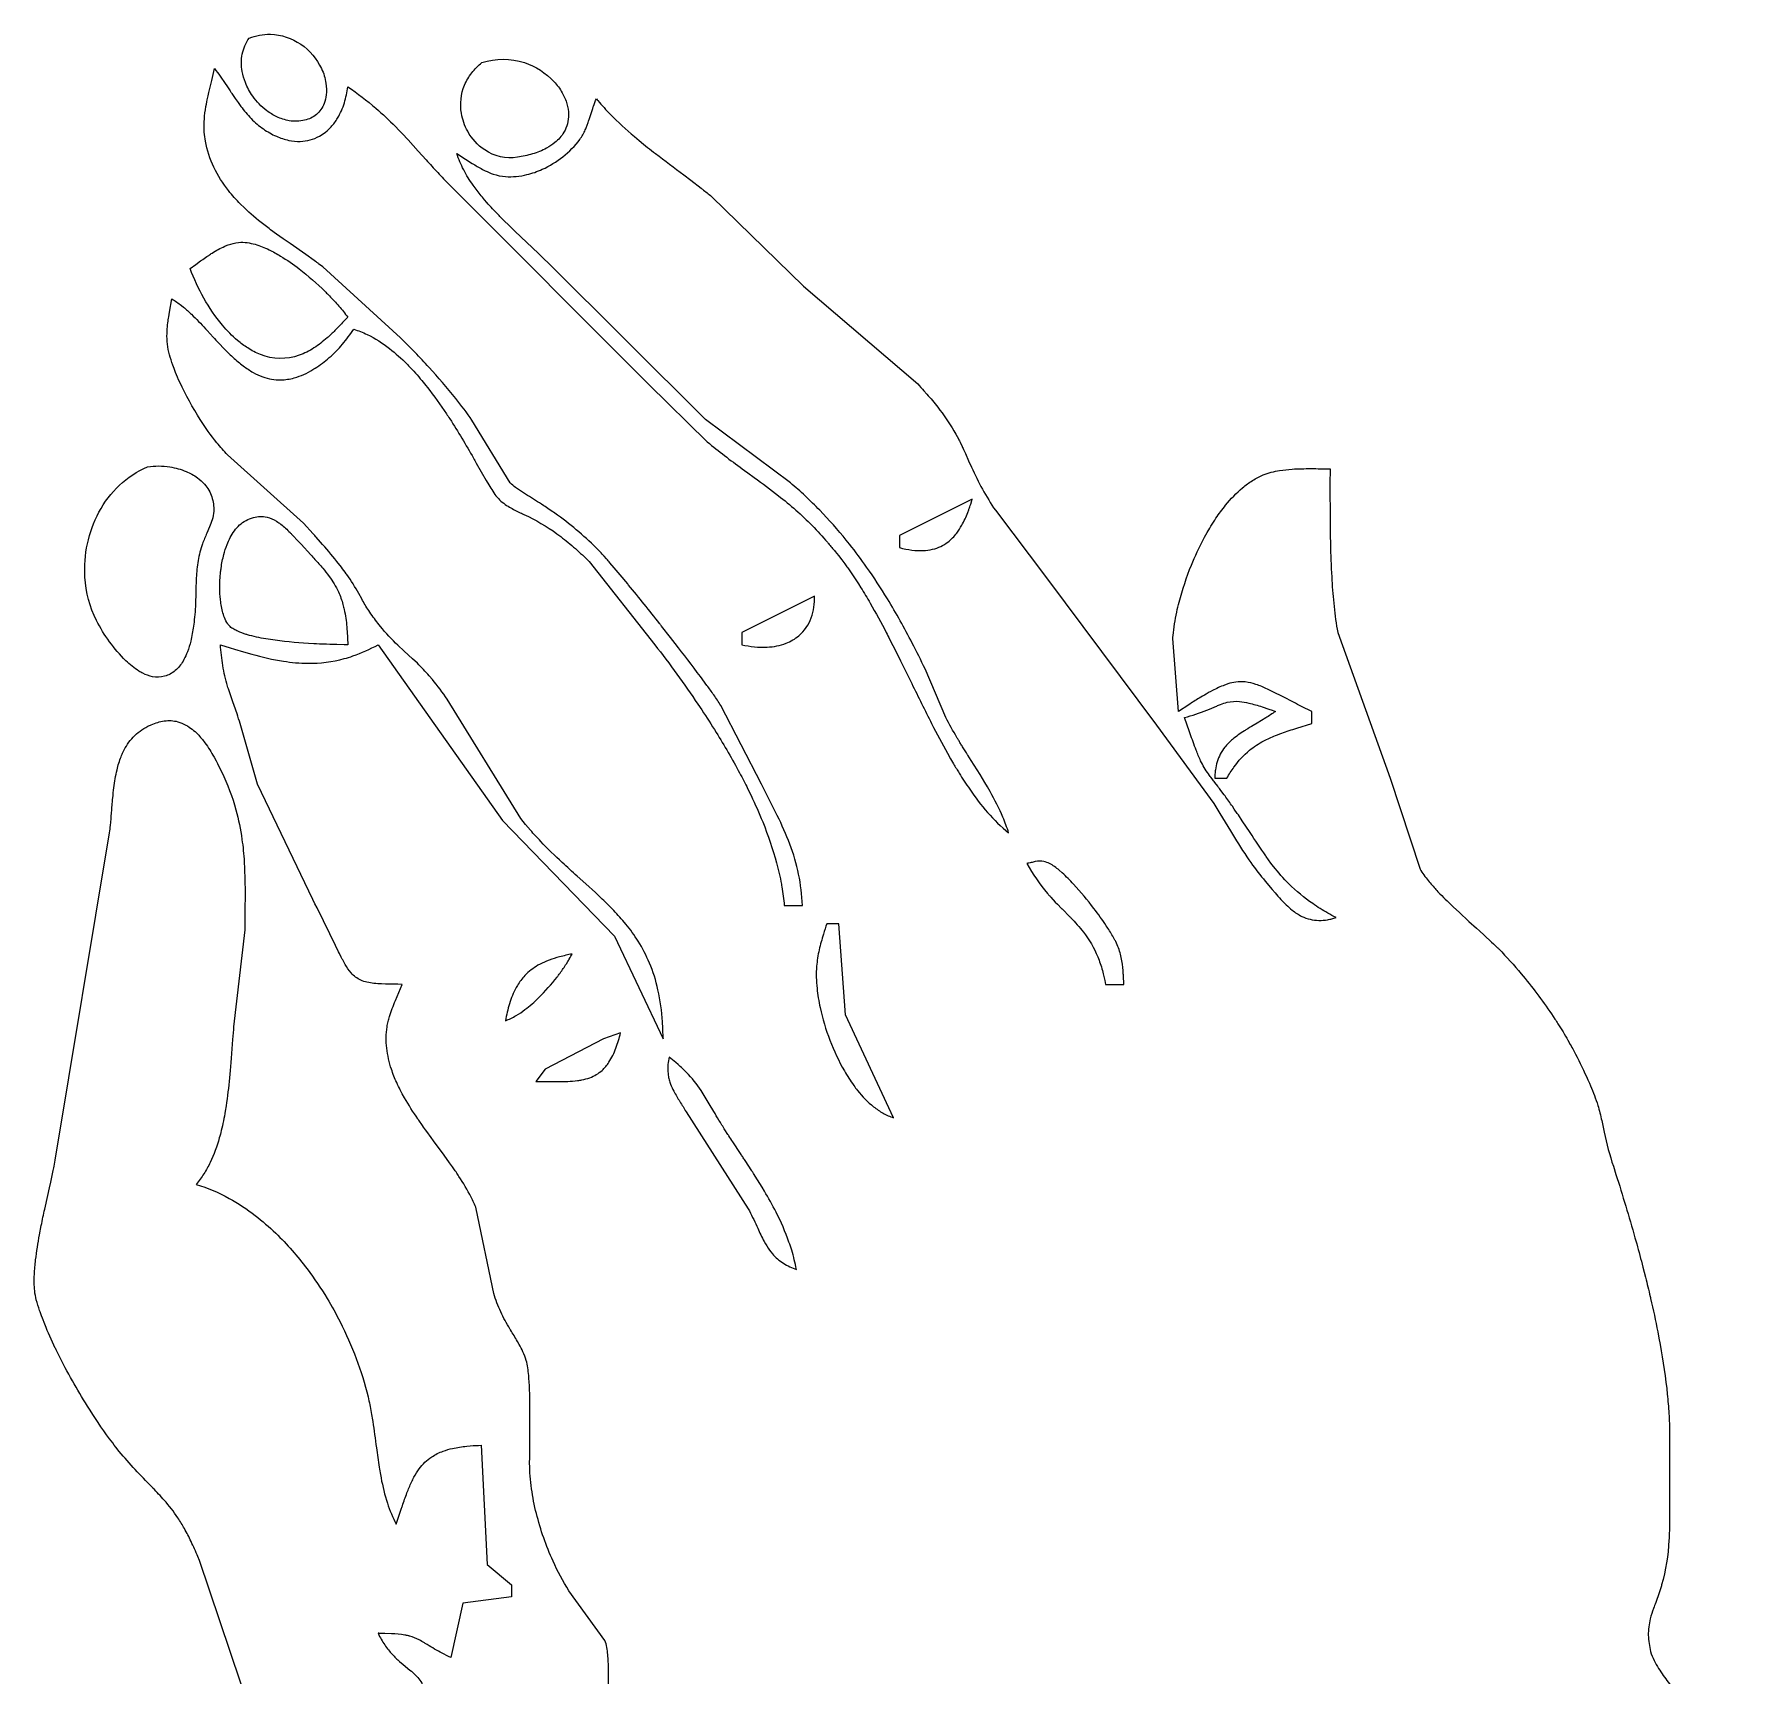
# Model space of a CAD drawing. Header units: millimetres. Extents: x 5 to 122, y 49 to 201.
# Drawn here: x 5.2 to 84.8, y 124.2 to 200.6 of the extents above; entities that cross this region are included whole.
import ezdxf

# ---------------------------------------------------------------- set-up
doc = ezdxf.new("R2010")
doc.units = ezdxf.units.MM
doc.layers.add('Default', color=94, linetype='Continuous')

msp = doc.modelspace()

# ---------------------------------------------------------------- linework, layer by layer
at = {"layer": 'Default'}
for p, q in [((18.534, 198.961), (18.534, 198.961)), ((15.83, 196.153), (15.83, 196.153)), ((27.658, 194.835), (27.658, 194.835)), ((24.497, 193.548), (33.771, 184.257)), ((36.689, 193.015), (40.973, 188.832)), ((14.676, 190.872), (14.676, 190.872)), ((22.217, 186.43), (18.601, 189.732)), ((36.407, 182.634), (29.069, 189.935)), ((40.973, 188.832), (46.284, 184.288)), ((33.771, 184.257), (36.491, 181.593)), ((27.322, 179.685), (25.538, 182.598)), ((40.358, 179.685), (36.407, 182.634)), ((17.698, 177.808), (14.162, 180.986)), ((13.516, 178.364), (13.516, 178.364)), ((48.824, 178.929), (45.438, 177.235)), ((49.9, 178.412), (52.287, 175.26)), ((45.438, 177.235), (45.438, 176.671)), ((45.438, 177.235), (45.438, 177.235)), ((30.996, 176.025), (34.05, 172.155)), ((52.287, 175.26), (57.393, 168.405)), ((41.487, 174.413), (38.1, 172.72)), ((14.28, 172.996), (14.28, 172.996)), ((21.167, 172.155), (26.961, 163.971)), ((38.1, 172.72), (38.1, 172.155)), ((38.1, 172.72), (38.1, 172.72)), ((58.42, 169.051), (58.163, 172.438)), ((65.834, 172.72), (68.281, 165.947)), ((47.6, 168.769), (46.629, 171.027)), ((27.805, 164.061), (24.384, 169.615)), ((39.017, 165.664), (37.121, 169.333)), ((64.629, 168.487), (64.629, 169.051)), ((15.548, 165.664), (14.749, 168.487)), ((57.393, 168.405), (60.068, 164.77)), ((18.124, 160.302), (15.548, 165.664)), ((60.113, 165.947), (60.678, 165.947)), ((68.281, 165.947), (69.667, 161.716)), ((6.138, 148.167), (8.67, 163.407)), ((26.961, 163.971), (32.176, 158.598)), ((40.076, 160.02), (40.922, 160.02)), ((14.958, 158.891), (14.441, 154.375)), ((32.176, 158.598), (34.431, 153.811)), ((42.616, 159.173), (42.051, 159.173)), ((42.051, 159.173), (42.051, 159.173)), ((42.923, 154.94), (42.616, 159.173)), ((55.632, 158.044), (55.632, 158.044)), ((55.033, 156.351), (55.88, 156.351)), ((27.093, 154.658), (27.093, 154.658)), ((45.156, 150.142), (42.923, 154.94)), ((31.657, 153.817), (28.939, 152.4)), ((32.456, 154.093), (31.657, 153.817)), ((31.657, 153.817), (31.657, 153.817)), ((28.939, 152.4), (28.504, 151.835)), ((35.504, 150.424), (38.396, 145.909)), ((35.504, 150.424), (35.504, 150.424)), ((26.557, 141.958), (25.739, 145.909)), ((81.28, 135.467), (81.28, 131.798)), ((25.964, 134.902), (26.252, 129.351)), ((16.29, 119.38), (12.855, 129.54)), ((26.252, 129.351), (27.376, 128.411)), ((27.376, 128.411), (27.376, 127.847)), ((25.118, 127.564), (24.553, 125.024)), ((27.376, 127.847), (25.118, 127.564)), ((31.725, 125.823), (30.048, 128.129))]:
    msp.add_line(p, q, dxfattribs=at)
for points in [[(17.746, 196.559, -0.101646), (17.035, 196.536, -0.07279), (16.447, 196.723, -0.048443), (15.987, 197.004, -0.077994), (15.331, 197.683, -0.061471), (14.989, 198.311, -0.05228), (14.841, 198.829, -0.093771), (14.847, 199.636, -0.103763), (15.167, 200.378)], [(15.167, 200.378, -0.102174), (16.153, 200.561, -0.146537), (17.568, 200.096, -0.131147), (18.534, 198.961)], [(27.658, 194.835, -0.19144), (26.13, 195.176, -0.118533), (25.339, 196.044, -0.086329), (25.046, 196.881, -0.140273), (25.193, 198.192, -0.067979), (25.528, 198.767, -0.059187), (25.995, 199.24)], [(25.995, 199.24, -0.160203), (27.977, 199.24, -0.126006), (29.352, 198.36, -0.058684), (29.735, 197.841, -0.061004), (29.958, 197.318, -0.068355), (30.033, 196.826, -0.139131), (29.817, 195.997, -0.087591), (29.401, 195.519, -0.04472), (29.006, 195.256, -0.051521), (28.35, 194.99, -0.03544), (27.658, 194.835)], [(13.132, 195.58, -0.058266), (13.071, 196.439, -0.00209), (13.08, 196.6, -0.02607), (13.156, 197.199), (13.176, 197.31), (13.196, 197.414), (13.215, 197.512), (13.255, 197.694), (13.291, 197.853), (13.422, 198.409, 0.009684), (13.547, 198.967)], [(13.547, 198.967, -0.017538), (13.82, 198.604), (13.878, 198.523), (13.988, 198.364), (14.189, 198.064), (14.276, 197.932, 0.012096), (14.359, 197.809), (14.514, 197.578), (14.654, 197.379), (14.78, 197.206, 0.034722), (15.262, 196.636, 0.047991), (15.83, 196.153)], [(18.534, 198.961, -0.075418), (18.741, 198.28, -0.066053), (18.751, 197.736, -0.066659), (18.653, 197.336, -0.126375), (18.299, 196.831, -0.118957), (17.746, 196.559)], [(15.83, 196.153, 0.046301), (16.432, 195.812, 0.052524), (17.012, 195.623, 0.056179), (17.544, 195.575, 0.120306), (18.437, 195.818, 0.081023), (18.977, 196.246, 0.051031), (19.285, 196.659, 0.058542), (19.598, 197.364, 0.045763), (19.756, 198.12)], [(19.756, 198.12, -0.027765), (21.067, 197.115, -0.021894), (21.971, 196.269), (22.133, 196.103), (22.283, 195.945), (22.561, 195.647), (23.04, 195.117), (23.398, 194.719, 0.005197), (23.941, 194.127, 0.008907), (24.497, 193.548)], [(30.559, 195.67, 0.048745), (30.812, 196.114, 0.00692), (30.886, 196.291, 0.007779), (30.945, 196.448), (30.969, 196.517), (31.012, 196.647), (31.159, 197.105, -0.023662), (31.178, 197.162, -0.023654), (31.195, 197.212, -0.017095), (31.327, 197.555)], [(31.327, 197.555, 0.020538), (31.397, 197.471, 0.018479), (31.981, 196.829, 0.022743), (33.095, 195.801), (33.313, 195.618), (33.52, 195.45), (33.715, 195.294, 0.004194), (34.084, 195.005, 0.003553), (35.392, 194.018), (35.72, 193.771), (36.207, 193.397, -0.016034), (36.268, 193.349, -0.005973), (36.689, 193.015)], [(18.601, 189.732), (18.397, 189.884, 0.00658), (18.297, 189.957, 0.013436), (18.199, 190.028), (17.808, 190.305), (17.07, 190.818), (16.746, 191.044), (16.445, 191.259), (16.165, 191.465, -0.016337), (16.099, 191.514), (15.844, 191.709, -0.026775), (14.929, 192.493), (14.767, 192.652, -0.029789), (14.203, 193.287, -0.055626), (13.528, 194.369, -0.063896), (13.132, 195.58)], [(26.529, 194.053, 0.058716), (27.097, 193.94, 0.081092), (28.098, 194.027, 0.045339), (28.81, 194.275, 0.059679), (29.772, 194.862, 0.067775), (30.559, 195.67)], [(29.069, 189.935), (28.921, 190.082), (28.631, 190.361), (27.531, 191.398), (27.326, 191.595), (27.231, 191.687), (27.047, 191.869), (26.876, 192.041, -0.016435), (26.797, 192.122, -0.002869), (26.494, 192.441, -0.008489), (26.235, 192.727), (26.125, 192.855, -0.018364), (25.729, 193.348), (25.589, 193.54, -0.03248), (25.152, 194.247, -0.050736), (24.836, 195.015)], [(24.836, 195.015), (25.244, 194.749), (25.552, 194.551, 0.016286), (26.026, 194.273), (26.148, 194.211, 0.032476), (26.529, 194.053)], [(12.418, 189.653), (12.679, 189.843), (12.907, 190.01, -0.017093), (13.008, 190.083), (13.199, 190.216), (13.283, 190.273, -0.016892), (13.443, 190.377, -0.039663), (14.031, 190.694, -0.005584), (14.187, 190.756, -0.065109), (14.676, 190.872)], [(14.676, 190.872, -0.058027), (15.077, 190.863, -0.033535), (15.443, 190.786, -0.043842), (16.092, 190.533, -0.02244), (16.625, 190.242, -0.026161), (17.5, 189.638, -0.030414), (18.7, 188.589, -0.001955), (18.841, 188.448), (18.902, 188.386, -0.013789), (19.346, 187.905, -0.023764), (19.756, 187.395)], [(17.498, 185.626, -0.183077), (15.691, 185.659, -0.051136), (15.098, 185.962, -0.035344), (14.631, 186.307, -0.041457), (13.92, 187.029, -0.044224), (13.061, 188.279, -0.039995), (12.418, 189.653)], [(11.351, 186.267, -0.03414), (11.348, 186.765, -0.014539), (11.382, 187.137, -0.008655), (11.422, 187.415), (11.457, 187.622), (11.571, 188.242)], [(11.571, 188.242, -0.033663), (12.013, 187.942), (12.111, 187.863, -0.020224), (12.481, 187.531, -0.015723), (13.134, 186.854), (13.205, 186.777), (13.485, 186.472, 0.006861), (13.751, 186.185), (14.006, 185.918, 0.024827), (14.037, 185.887), (14.159, 185.764, 0.01975), (14.655, 185.312, 0.014103), (14.888, 185.128, 0.031063), (15.355, 184.824, 0.041677), (15.8, 184.621, 0.089961), (16.638, 184.478, 0.064294), (17.266, 184.57, 0.068762), (18.133, 184.954, 0.017577), (18.234, 185.017, 0.035294), (18.898, 185.516)], [(19.756, 187.395), (19.693, 187.33), (19.633, 187.267, -0.006904), (19.161, 186.779, -0.011941), (18.791, 186.429, -0.039265), (18.184, 185.964, -0.058355), (17.498, 185.626)], [(18.898, 185.516, 0.044626), (19.51, 186.136, 0.013869), (19.78, 186.48), (19.845, 186.567), (20.038, 186.831)], [(20.038, 186.831, -0.040481), (20.657, 186.592, -0.054082), (21.704, 185.934, -0.030583), (22.506, 185.217, -0.006042), (22.588, 185.133, -0.020797), (23.206, 184.444, -0.003086), (23.461, 184.13, -0.02054), (24.348, 182.9, -0.004028), (24.505, 182.663, -0.014452), (25.607, 180.838, -0.003035), (25.739, 180.606), (26.2, 179.795), (26.318, 179.594, 0.014735), (26.502, 179.296, 0.040187), (26.71, 179.013)], [(25.538, 182.598, 0.016372), (24.78, 183.616, 0.017639), (23.539, 185.061, 0.006847), (22.887, 185.754), (22.554, 186.094), (22.217, 186.43)], [(14.162, 180.986, -0.029256), (13.66, 181.553, -0.026544), (12.893, 182.63, -0.035384), (11.935, 184.369, -0.014541), (11.738, 184.827), (11.67, 185.001), (11.614, 185.155), (11.568, 185.29, -0.023158), (11.431, 185.772, -0.038276), (11.351, 186.267)], [(46.284, 184.288, -0.006178), (46.577, 183.968), (46.711, 183.815, -0.013889), (47.215, 183.209), (47.32, 183.072, -0.035197), (48.057, 181.959), (48.176, 181.74, -0.009581), (48.282, 181.531), (48.331, 181.432, -0.006004), (48.421, 181.239), (48.504, 181.057), (48.656, 180.715), (48.789, 180.416, 0.022281), (49.299, 179.389, 0.022669), (49.9, 178.412)], [(36.491, 181.593), (36.592, 181.51, 0.0142), (38.222, 180.261), (38.377, 180.147), (38.68, 179.928, -0.00917), (39.802, 179.09, -0.033474), (41.374, 177.696, -0.016454), (42.085, 176.922, -0.012214), (42.127, 176.872, -0.008414), (42.443, 176.493), (42.597, 176.301), (42.748, 176.107)], [(8.06, 173.284, -0.100211), (7.523, 175.291, -0.139747), (8.174, 178.322, -0.079838), (9.127, 179.574, -0.089494), (10.442, 180.436)], [(10.442, 180.436, -0.075577), (11.475, 180.428, -0.058543), (12.234, 180.215, -0.05568), (12.756, 179.923, -0.055047), (13.09, 179.619, -0.100883), (13.427, 179.034, -0.093993), (13.516, 178.364)], [(58.163, 172.438, -0.008212), (58.173, 172.578, -0.031723), (58.342, 173.668, -0.006489), (58.454, 174.138, -0.032695), (59.027, 175.858, -0.026385), (59.605, 177.095, -0.024528), (59.635, 177.152), (59.758, 177.373), (59.878, 177.578, -0.011936), (60.114, 177.955), (60.168, 178.036, -0.023415), (60.617, 178.644, -0.047489), (61.407, 179.458, -0.033505), (61.866, 179.794, -0.042965), (62.371, 180.055)], [(62.371, 180.055, -0.056219), (63.129, 180.259, -0.022839), (63.713, 180.325, -0.016709), (64.594, 180.348, -0.006222), (65.035, 180.344), (65.476, 180.34)], [(65.476, 180.34, 0.000942), (65.476, 178.431), (65.482, 177.715), (65.484, 177.559), (65.488, 177.255, 0.004562), (65.5, 176.686, 0.006821), (65.535, 175.691), (65.554, 175.318), (65.563, 175.155, 0.011803), (65.662, 173.933, 0.021191), (65.834, 172.72)], [(31.324, 176.66, 0.039916), (29.396, 178.27, 0.007123), (28.878, 178.624), (28.779, 178.689, 0.005576), (28.034, 179.162), (27.848, 179.282), (27.709, 179.373), (27.607, 179.445, -0.04276), (27.569, 179.472, -0.045011), (27.322, 179.685)], [(46.629, 171.027, 0.007728), (46.03, 172.231, 0.016952), (44.877, 174.285, 0.016825), (43.909, 175.764, 0.013666), (43.116, 176.827), (42.961, 177.021, 0.022202), (41.724, 178.416, 0.003279), (41.394, 178.746, 0.008358), (41.142, 178.988), (41.046, 179.078, 0.01368), (40.358, 179.685)], [(13.516, 178.364, -0.060448), (13.447, 177.965, -0.02532), (13.325, 177.634), (13.199, 177.352, 0.018775), (12.992, 176.852, 0.04221), (12.787, 176.067, 0.034926), (12.706, 175.26)], [(26.71, 179.013, 0.070649), (27.219, 178.595, 0.027935), (27.726, 178.326, 0.008129), (27.953, 178.217), (28.165, 178.115, -0.049794), (29.668, 177.187, -0.020146), (30.35, 176.627, -0.015264), (30.996, 176.025)], [(45.438, 176.671, 0.031113), (46.015, 176.56, 0.042451), (46.532, 176.536, 0.046537), (46.981, 176.596, 0.107765), (47.69, 176.932, 0.067114), (48.099, 177.349, 0.038157), (48.338, 177.715, 0.035693), (48.614, 178.309, 0.004214), (48.672, 178.462, 0.009427), (48.751, 178.694), (48.824, 178.929)], [(14.28, 172.996, -0.057786), (14.167, 173.124, -0.056321), (14.016, 173.414, -0.053201), (13.863, 174.003, -0.012373), (13.844, 174.135, -0.045297), (13.808, 175.165, -0.01899), (13.84, 175.553, -0.003138), (13.862, 175.722, -0.030727), (13.988, 176.351, -0.025298), (14.137, 176.811, -0.063314), (14.478, 177.453, -0.046805), (14.721, 177.727, -0.065642), (15.02, 177.938)], [(15.02, 177.938, -0.048458), (15.363, 178.074, -0.127446), (15.998, 178.086, -0.076742), (16.432, 177.902), (16.506, 177.855, -0.011947), (16.641, 177.759, -0.036781), (17.069, 177.373, -0.012562), (17.169, 177.27), (17.464, 176.953)], [(21.277, 173.005), (21.16, 173.152, -0.017157), (20.733, 173.741, -0.022669), (20.405, 174.287), (20.27, 174.531, 0.031242), (19.716, 175.416), (19.687, 175.456, 0.00465), (19.457, 175.765), (19.249, 176.03, 0.011619), (18.488, 176.932), (18.293, 177.153, 0.005942), (18.145, 177.318), (17.698, 177.808)], [(17.464, 176.953, 0.021368), (17.522, 176.89, 0.02083), (17.58, 176.828), (18.032, 176.341, -0.006912), (18.23, 176.126, -0.012209), (18.591, 175.713, -0.013491), (18.888, 175.336, -0.050483), (19.319, 174.615, -0.04148), (19.533, 174.023, -0.017991), (19.59, 173.794, -0.030606), (19.711, 172.979, -0.016406), (19.756, 172.155)], [(37.121, 169.333, 0.011054), (36.795, 169.819, 0.00691), (36.476, 170.263), (36.171, 170.676, 0.00505), (35.002, 172.207), (34.78, 172.492), (34.362, 173.024, 0.005246), (34.27, 173.14, 0.005468), (32.83, 174.928, 0.017645), (32.785, 174.983), (32.429, 175.411), (32.16, 175.729), (31.956, 175.967, 0.008022), (31.802, 176.144), (31.685, 176.275, 0.018251), (31.324, 176.66)], [(42.748, 176.107), (42.889, 175.921, -0.007874), (43.025, 175.735, -0.014239), (43.531, 174.986), (43.644, 174.807, -0.007747), (44.073, 174.092, -0.011027), (44.822, 172.719, -0.007066), (44.979, 172.414), (45.129, 172.119), (45.202, 171.975), (45.484, 171.409), (46.008, 170.344, 0.003973), (46.933, 168.483, 0.010582), (47.669, 167.105), (47.814, 166.85), (47.952, 166.612, 0.003882), (48.084, 166.391, 0.002825), (48.21, 166.185, 0.011812), (48.706, 165.426, 0.0292), (49.538, 164.35, 0.045927), (50.518, 163.407)], [(12.706, 175.26), (12.69, 174.64), (12.686, 174.504, -0.0162), (12.684, 174.438), (12.674, 174.177, -0.019907), (12.601, 173.2), (12.577, 173.015, -0.024051), (12.448, 172.327, -0.029567), (12.292, 171.82), (12.255, 171.727, -0.030701), (12.087, 171.389, -0.081361), (11.728, 170.952, -0.111057), (11.23, 170.685)], [(38.1, 172.155, 0.071264), (39.277, 172.042, 0.07986), (40.163, 172.226, 0.081364), (40.753, 172.573, 0.132103), (41.331, 173.409, 0.054743), (41.454, 173.904, 0.037763), (41.487, 174.413)], [(11.23, 170.685, -0.117981), (10.67, 170.667, -0.069094), (10.219, 170.826, -0.028759), (10.037, 170.927, -0.053861), (9.427, 171.409, -0.044262), (8.67, 172.293, -0.039874), (8.06, 173.284)], [(19.756, 172.155), (19.581, 172.156), (19.244, 172.161, -0.005419), (18.611, 172.179), (18.473, 172.185), (18.439, 172.186), (18.306, 172.192), (18.177, 172.199), (17.928, 172.213), (17.694, 172.229, -0.024178), (15.945, 172.427, -0.029179), (15.082, 172.62, -0.022236), (15.028, 172.636, -0.033156), (14.637, 172.781, -0.027891), (14.451, 172.876, -0.053679), (14.28, 172.996)], [(24.384, 169.615, 0.025251), (23.693, 170.537), (23.552, 170.702, 0.020328), (22.995, 171.289), (22.775, 171.499), (22.385, 171.859), (22.092, 172.131, -0.033981), (21.277, 173.005)], [(14.749, 168.487, 0.006793), (14.601, 168.937), (14.466, 169.33), (14.405, 169.501), (14.292, 169.823), (14.198, 170.106, -0.007807), (14.159, 170.23, -0.035437), (13.941, 171.184, -0.018223), (13.829, 172.155)], [(13.829, 172.155), (14.278, 172.011), (14.489, 171.945), (14.9, 171.821), (15.288, 171.711, 0.028892), (16.765, 171.387, 0.037291), (17.899, 171.292, 0.069054), (19.591, 171.507, 0.017853), (19.999, 171.632, 0.044653), (21.167, 172.155)], [(34.05, 172.155, -0.016275), (36.054, 169.387), (36.233, 169.12, -0.009028), (36.905, 168.073, -0.016176), (37.995, 166.187, -0.008817), (38.369, 165.459), (38.526, 165.137, -0.016554), (39.069, 163.909, -0.030183), (39.716, 162.002, -0.020117), (39.94, 161.019, -0.013235), (39.962, 160.895, -0.021821), (40.076, 160.02)], [(64.629, 169.051, -0.00625), (63.868, 169.428), (63.201, 169.771), (62.907, 169.921), (62.627, 170.059, 0.014623), (62.56, 170.09, 0.028988), (62.026, 170.309, 0.055264), (61.534, 170.421, 0.059378), (61.097, 170.414, 0.044551), (60.727, 170.331, 0.01717), (60.57, 170.277, 0.031164), (60.006, 170.02), (59.903, 169.966, 0.014179), (59.713, 169.86, 0.011813), (59.385, 169.666, 0.008918), (58.9, 169.363), (58.42, 169.051)], [(58.702, 168.769, 0.032553), (59.749, 169.109), (59.942, 169.188), (60.122, 169.265), (60.206, 169.302, -0.016981), (60.371, 169.37, -0.031316), (60.689, 169.475, -0.084879), (61.268, 169.512, -0.033955), (61.696, 169.44, -0.020832), (62.321, 169.264), (62.629, 169.16), (62.783, 169.106), (62.936, 169.051)], [(62.936, 169.051, -0.015628), (62.485, 168.747), (62.281, 168.621), (62.088, 168.505), (61.906, 168.398, 0.008285), (61.564, 168.192, 0.020348), (61.49, 168.146, 0.034511), (60.938, 167.749, 0.048331), (60.58, 167.383, 0.093779), (60.225, 166.704, 0.040084), (60.142, 166.329, 0.02495), (60.122, 166.138, 0.019807), (60.113, 165.947)], [(8.67, 163.407, 0.01226), (8.708, 163.743), (8.737, 164.059, 0.003946), (8.762, 164.357), (8.767, 164.427), (8.773, 164.496), (8.794, 164.768, -0.010112), (8.817, 165.023, -0.005554), (8.869, 165.501, -0.029163), (9.015, 166.333, -0.033777), (9.205, 166.943, -0.019863), (9.302, 167.163, -0.077601), (9.772, 167.858, -0.086817), (10.448, 168.357)], [(10.448, 168.357, -0.012504), (10.611, 168.433, -0.069457), (11.218, 168.609, -0.102843), (11.848, 168.571)], [(11.848, 168.571, -0.060126), (12.221, 168.418, -0.072703), (12.773, 167.988, -0.032782), (13.11, 167.588, -0.030067), (13.531, 166.927), (13.625, 166.754), (13.693, 166.624), (13.792, 166.427), (13.888, 166.229)], [(50.518, 163.407, 0.021), (50.252, 164.125, 0.028419), (49.656, 165.323), (49.531, 165.54), (49.411, 165.743), (49.297, 165.932), (49.189, 166.108), (48.776, 166.764), (48.621, 167.01, -0.006066), (48.553, 167.117, -0.007361), (48.49, 167.218, -0.008161), (48.43, 167.313, -0.008648), (48.375, 167.402, -0.008915), (48.324, 167.486, -0.009019), (48.276, 167.564, -0.012914), (48.186, 167.712, -0.012342), (48.109, 167.842, -0.017117), (47.6, 168.769)], [(61.022, 164.51), (60.934, 164.635, 0.005522), (60.59, 165.117), (60.551, 165.169), (60.399, 165.374, 0.009627), (60.255, 165.565), (60.119, 165.743, -0.008966), (59.991, 165.911), (59.931, 165.989, -0.010586), (59.874, 166.066), (59.819, 166.141, -0.048698), (59.453, 166.758, -0.015215), (59.245, 167.252, -0.00623), (58.968, 168.009), (58.934, 168.104), (58.702, 168.769)], [(60.678, 165.947, -0.023877), (61.006, 166.46, -0.06535), (61.729, 167.241, -0.051909), (62.393, 167.68, -0.023568), (62.934, 167.928), (63.038, 167.969), (63.136, 168.005), (63.228, 168.039, -0.010545), (63.926, 168.269), (64.629, 168.487)], [(13.888, 166.229, -0.045371), (14.55, 164.473, -0.033009), (14.831, 163.097, -0.020264), (14.935, 162.049, -0.009743), (14.955, 161.654), (14.966, 161.309, -0.00843), (14.972, 160.1), (14.958, 158.891)], [(40.922, 160.02), (40.911, 160.208, 0.080749), (40.269, 163.042, 0.020437), (39.67, 164.366), (39.344, 165.015), (39.017, 165.664)], [(34.431, 153.811, 0.017489), (34.404, 154.612, 0.038682), (34.195, 156.097, 0.045398), (33.8, 157.343, 0.040212), (33.276, 158.354, 0.030727), (32.696, 159.159), (32.558, 159.326, 0.015657), (31.989, 159.943), (31.859, 160.073, 0.0058), (31.345, 160.565), (31.287, 160.618), (30.834, 161.03), (30.435, 161.388, -0.003039), (29.74, 162.019, -0.015316), (28.735, 163.005, -0.012637), (28.259, 163.523), (28.029, 163.79), (27.805, 164.061)], [(60.068, 164.77), (60.353, 164.307), (60.842, 163.493, 0.013482), (61.604, 162.288), (61.705, 162.141), (61.794, 162.013, 0.019759), (62.461, 161.149)], [(65.758, 159.455, -0.012602), (65.372, 159.668, -0.021982), (64.672, 160.106, -0.045876), (63.56, 161.026, -0.032476), (62.849, 161.838), (62.787, 161.918), (62.728, 161.997), (62.616, 162.15), (62.512, 162.294), (62.488, 162.328, -0.008045), (61.756, 163.42), (61.393, 163.967), (61.209, 164.24), (61.162, 164.307), (61.022, 164.51)], [(52.414, 161.976, 0.046116), (52.158, 162.061, 0.110608), (51.757, 162.06, 0.00632), (51.561, 162.016, -0.011529), (51.364, 161.976)], [(51.364, 161.976, 0.053776), (52.327, 160.582, 0.009529), (52.432, 160.462, 0.025402), (52.483, 160.404), (52.69, 160.181), (52.789, 160.078), (52.983, 159.881, 0.034154), (53.006, 159.858), (53.369, 159.491, -0.028175), (53.408, 159.451, -0.027944), (53.996, 158.784, -0.068071), (54.664, 157.631, -0.027768), (54.881, 157), (54.924, 156.839), (54.955, 156.718), (54.996, 156.535), (55.033, 156.351)], [(55.632, 158.044, 0.032871), (55.502, 158.338, 0.015378), (55.432, 158.471), (55.361, 158.598, 0.015798), (55.063, 159.076, 0.017789), (54.49, 159.879, 0.023477), (53.539, 161.014, 0.020097), (53.013, 161.537), (52.873, 161.659, 0.018613), (52.653, 161.831, 0.047643), (52.414, 161.976)], [(69.667, 161.716, 0.033974), (70.047, 161.182, 0.003866), (70.23, 160.963, 0.014086), (70.592, 160.566, 0.0039), (70.922, 160.232), (71.218, 159.947), (71.481, 159.702), (71.945, 159.278), (72.295, 158.962), (72.427, 158.843), (72.656, 158.635), (72.997, 158.32), (73.081, 158.24), (73.206, 158.119), (73.237, 158.088, -0.007112), (73.33, 157.996)], [(62.461, 161.149), (62.777, 160.772), (62.917, 160.606, 0.005581), (63.188, 160.301, 0.039154), (63.71, 159.807, 0.05551), (64.168, 159.515, 0.110375), (64.957, 159.327, 0.050319), (65.362, 159.359, 0.016922), (65.562, 159.4, 0.006647), (65.758, 159.455)], [(22.296, 156.351), (22.092, 156.352), (21.893, 156.354), (21.7, 156.356), (21.512, 156.361), (21.33, 156.368, -0.010447), (20.977, 156.394, -0.027942), (20.651, 156.448, -0.053062), (20.36, 156.544, -0.111559), (19.914, 156.884, -0.046064), (19.636, 157.28), (19.623, 157.303), (19.52, 157.486), (19.497, 157.529), (19.452, 157.615), (19.367, 157.782), (19.328, 157.861), (19.178, 158.166), (18.921, 158.703, 0.00712), (18.124, 160.302)], [(42.051, 159.173, 0.009013), (41.896, 158.689, 0.01947), (41.698, 157.952, 0.032606), (41.58, 157.198)], [(27.093, 154.658, 0.051559), (27.599, 154.899, 0.026374), (28.003, 155.174, 0.032289), (28.648, 155.733, 0.033843), (29.498, 156.69, 0.016018), (29.595, 156.818, 0.01295), (29.637, 156.874, 0.014888), (29.934, 157.307), (30.004, 157.419), (30.029, 157.461, 0.022513), (30.073, 157.535, 0.049441), (30.081, 157.549, 0.006063), (30.198, 157.762)], [(30.198, 157.762, 0.015877), (29.617, 157.631), (29.491, 157.595, 0.026659), (29.011, 157.429, 0.030454), (28.61, 157.236, 0.07457), (27.997, 156.76, 0.052588), (27.649, 156.295), (27.595, 156.201, 0.049072), (27.285, 155.448, 0.025836), (27.093, 154.658)], [(55.88, 156.351), (55.875, 156.458), (55.865, 156.659, 0.011846), (55.855, 156.835, 0.027282), (55.789, 157.448, 0.044704), (55.632, 158.044)], [(73.33, 157.996, -0.020929), (74.377, 156.842, -0.025075), (75.783, 154.974), (75.945, 154.731, -0.001965), (76.084, 154.516, -0.012086), (76.55, 153.752), (76.661, 153.557), (76.702, 153.484, -0.010727), (76.842, 153.226), (76.91, 153.095), (76.976, 152.964)], [(41.58, 157.198, 0.047867), (41.599, 156.165, 0.028325), (41.743, 155.272, 0.076434), (42.87, 152.322, 0.025221), (43.306, 151.648, 0.014069), (43.49, 151.408, 0.054554), (44.232, 150.655, 0.037104), (44.67, 150.357, 0.050594), (45.156, 150.142)], [(21.584, 154.375, -0.017681), (21.607, 154.505, -0.008664), (21.634, 154.626, -0.014836), (21.696, 154.849, -0.022413), (21.977, 155.607), (22.296, 156.351)], [(14.441, 154.375), (14.43, 154.257), (14.391, 153.79), (14.324, 152.913), (14.31, 152.721), (14.28, 152.349), (14.249, 152, -0.013643), (14.094, 150.695), (14.055, 150.451, -0.017005), (13.868, 149.543, -0.012061), (13.778, 149.207, -0.043063), (13.352, 148.066, -0.030342), (13.058, 147.532, -0.031681), (12.7, 147.038)], [(25.739, 145.909, 0.023948), (25.496, 146.453, 0.028732), (24.932, 147.417, 0.007564), (24.796, 147.621), (24.763, 147.67, 0.008003), (24.629, 147.864), (24.498, 148.05), (24.239, 148.409), (23.746, 149.077), (23.638, 149.224), (23.43, 149.51, -0.00764), (23.236, 149.779), (23.058, 150.034, -0.023675), (23.016, 150.094, -0.019979), (22.402, 151.066), (22.296, 151.255), (22.201, 151.435, -0.016617), (22.035, 151.778, -0.025646), (21.79, 152.399, -0.052263), (21.571, 153.375, -0.063991), (21.584, 154.375)], [(28.504, 151.835), (29.138, 151.831), (29.419, 151.829), (29.684, 151.829), (29.934, 151.835), (29.992, 151.837, 0.023843), (30.454, 151.874, 0.006687), (30.655, 151.906, 0.035757), (31.024, 152.007, 0.098657), (31.593, 152.348, 0.061251), (31.912, 152.725, 0.055954), (32.24, 153.387, 0.028428), (32.456, 154.093)], [(34.713, 152.964, 0.03011), (34.656, 152.622, 0.076822), (34.69, 152.02, 0.03493), (34.75, 151.803), (34.783, 151.71, 0.033649), (34.936, 151.374, 0.015422), (35.214, 150.896, -0.006432), (35.504, 150.424)], [(37.315, 149.578, -0.00584), (37.032, 150.034, -0.006406), (36.792, 150.438), (36.584, 150.794, 0.015455), (36.202, 151.406, 0.046636), (35.525, 152.249, 0.019474), (35.132, 152.622), (35.03, 152.71, 0.014607), (34.713, 152.964)], [(76.976, 152.964, -0.012699), (77.551, 151.75), (77.601, 151.634, -0.026778), (77.941, 150.719, -0.021392), (78.123, 150.01), (78.235, 149.473, 0.026597), (78.664, 147.884)], [(40.64, 143.087, 0.026627), (40.419, 143.98, 0.011027), (40.293, 144.362, 0.032773), (39.694, 145.743, 0.014475), (39.147, 146.731), (39.038, 146.912), (38.83, 147.25), (38.645, 147.544, 0.007601), (38.563, 147.672), (38.252, 148.149, 0.015866), (38.193, 148.238, 0.016351), (38.138, 148.322, 0.016688), (38.086, 148.4, 0.016904), (38.038, 148.473), (37.674, 149.024, -0.004239), (37.494, 149.3, -0.023354), (37.449, 149.37), (37.315, 149.578)], [(5.258, 141.675, -0.035209), (5.184, 142.083, -0.036709), (5.169, 142.857, -0.0165), (5.226, 143.53, -0.015407), (5.407, 144.698), (5.491, 145.133, -0.005364), (5.651, 145.892), (5.904, 147.027, 0.04932), (5.912, 147.063), (6.031, 147.613, 0.006189), (6.087, 147.89), (6.138, 148.167)], [(78.664, 147.884), (78.785, 147.506, -0.008255), (79.672, 144.555), (79.75, 144.276, -0.002775), (80.039, 143.194), (80.16, 142.72, -0.005057), (80.377, 141.826, -0.008012), (80.399, 141.728, -0.008827), (80.732, 140.18, -0.017648), (81.113, 137.836), (81.148, 137.541), (81.176, 137.283, -0.009928), (81.25, 136.376, -0.011637), (81.28, 135.467)], [(12.7, 147.038, -0.053775), (14.233, 146.393, -0.037485), (15.444, 145.597, -0.02625), (16.402, 144.771, -0.039493), (17.864, 143.111, -0.025392), (18.792, 141.737, -0.017216), (19.396, 140.649, -0.026915), (20.151, 138.943, -0.032025), (20.701, 137.16)], [(38.396, 145.909, -0.019936), (38.451, 145.807, -0.015839), (38.838, 145.001, 0.016153), (39.133, 144.391), (39.196, 144.279, 0.022275), (39.257, 144.176, 0.042828), (39.521, 143.812, 0.07639), (40.031, 143.373, 0.059257), (40.64, 143.087)], [(28.064, 138.853, 0.029551), (27.909, 139.257, 0.016026), (27.737, 139.595), (27.656, 139.738, 0.002882), (27.334, 140.269, -0.016631), (27.304, 140.319, -0.02728), (26.875, 141.113, -0.039347), (26.557, 141.958)], [(9.121, 134.62), (8.963, 134.816, -0.006629), (8.666, 135.206, -0.018749), (7.639, 136.726, -0.023984), (6.291, 139.125), (6.215, 139.279, -0.008322), (6.144, 139.425, -0.01666), (5.653, 140.531), (5.542, 140.813), (5.502, 140.919), (5.435, 141.106), (5.411, 141.177, -0.018205), (5.258, 141.675)], [(28.222, 134.055), (28.223, 134.356), (28.229, 134.919, 0.014371), (28.23, 134.98), (28.231, 135.102, 0.007324), (28.232, 136.981, 0.005631), (28.219, 137.451, 0.013748), (28.177, 138.156, 0.008896), (28.137, 138.507, 0.042034), (28.064, 138.853)], [(20.701, 137.16), (20.722, 137.067, -0.012488), (20.866, 136.332, -0.008713), (20.918, 136.009, -0.00408), (21.086, 134.791, 0.005559), (21.218, 133.878, 0.009186), (21.277, 133.536, 0.028738), (21.555, 132.356), (21.601, 132.211, 0.043437), (22.013, 131.233)], [(12.855, 129.54), (12.779, 129.724, 0.014015), (12.463, 130.427, 0.016603), (12.152, 131.026, 0.017387), (11.845, 131.53, 0.034165), (11.215, 132.347, 0.010582), (10.687, 132.911), (10.662, 132.937), (10.637, 132.963, -0.006701), (9.86, 133.773, -0.014627), (9.121, 134.62)], [(22.013, 131.233), (22.246, 131.934, -0.005752), (22.298, 132.089, -0.010032), (22.511, 132.686), (22.562, 132.816), (22.588, 132.879), (22.613, 132.941, -0.025956), (22.838, 133.417, -0.035918), (23.083, 133.808, -0.088259), (23.663, 134.364, -0.058698), (24.199, 134.631, -0.029255), (24.63, 134.757, -0.02898), (25.294, 134.862), (25.461, 134.877, -0.011667), (25.964, 134.902)], [(30.048, 128.129, -0.032061), (29.312, 129.512, -0.044748), (28.537, 131.728, -0.026138), (28.311, 132.883, -0.032433), (28.222, 134.055)], [(81.28, 131.798, -0.004973), (81.279, 131.584), (81.276, 131.184, -0.007908), (81.254, 130.483, -0.057723), (80.913, 128.411)], [(80.913, 128.411, -0.020831), (80.886, 128.315, -0.015982), (80.636, 127.585, 0.007286), (80.536, 127.312, 0.024921), (80.383, 126.825, 0.067972), (80.292, 126.066, 0.05408), (80.399, 125.309)], [(24.553, 125.024, -0.007271), (24.147, 125.228, -0.0186), (23.459, 125.627, 0.01383), (23.331, 125.706, 0.011163), (23.087, 125.847, 0.057987), (22.629, 126.025, 0.028438), (22.584, 126.036, 0.010439), (22.409, 126.071, 0.027482), (21.789, 126.134), (21.478, 126.147), (21.322, 126.151), (21.245, 126.152, 0.021627), (21.167, 126.153)], [(21.167, 126.153, 0.017718), (21.318, 125.874, 0.035185), (21.651, 125.38, 0.033426), (22.001, 124.992, 0.01578), (22.17, 124.838), (22.335, 124.7), (22.649, 124.445, -0.029234), (22.911, 124.206, -0.072816), (23.274, 123.705, -0.040942), (23.453, 123.279, -0.034799), (23.617, 122.606, -0.019052), (23.707, 121.92)], [(31.891, 123.331), (31.89, 123.488), (31.895, 124.074), (31.896, 124.295, 0.00725), (31.894, 124.487, 0.022277), (31.86, 125.162, 0.016591), (31.814, 125.497, 0.048945), (31.725, 125.823)], [(80.399, 125.309, 0.054514), (80.563, 124.888, 0.02309), (80.77, 124.521, 0.022305), (81.219, 123.873, 0.014785), (82.085, 122.8), (82.423, 122.408), (82.722, 122.068), (83.248, 121.476, -0.005834), (83.446, 121.254), (83.79, 120.865), (83.854, 120.792, -0.008126), (84.33, 120.237, -0.019027), (84.782, 119.662)]]:
    msp.add_lwpolyline(points, format="xyb", dxfattribs=at)

doc.saveas('drawing.dxf')
